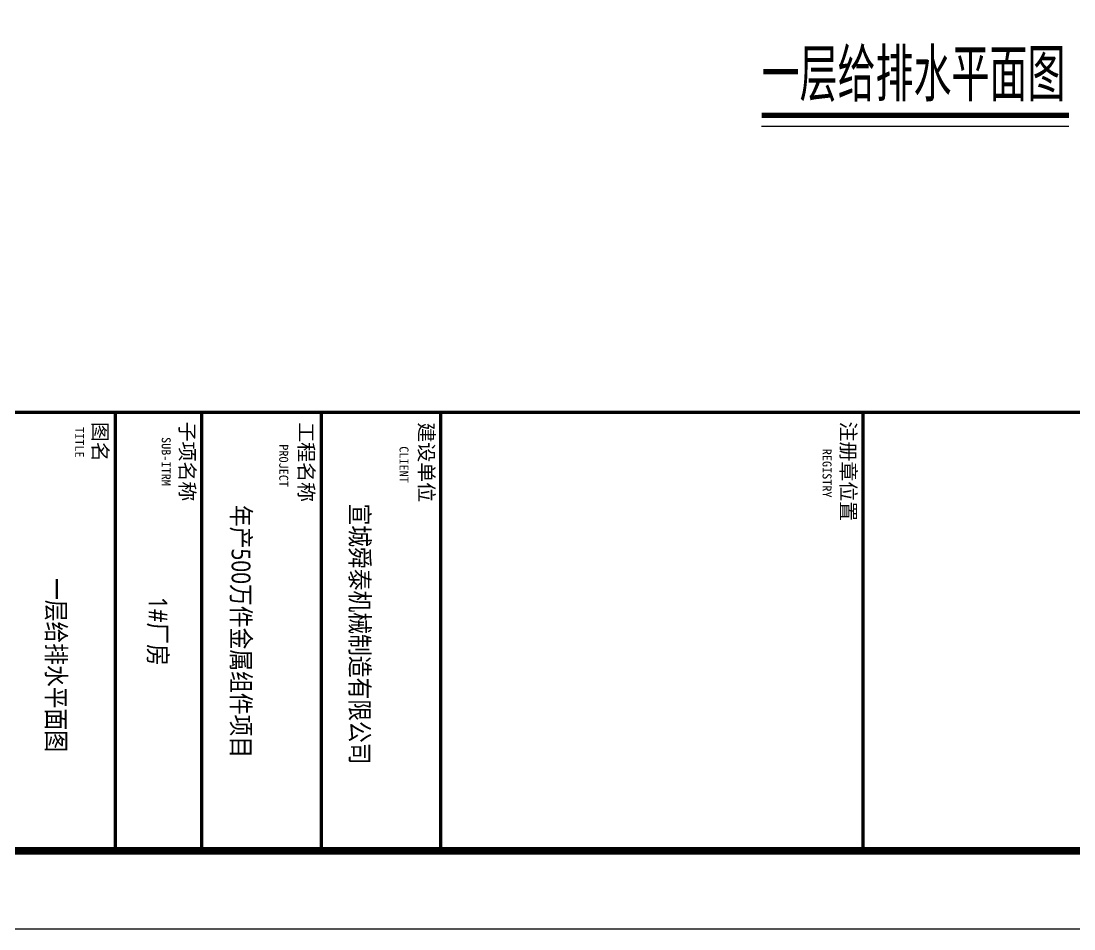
# Model space of a CAD drawing. Extents: x -4407041 to 173436, y -470270 to -29437.
# Drawn here: x -258907 to -225208, y -292187 to -263152 of the extents above; entities that cross this region are included whole.
import ezdxf
from ezdxf.enums import TextEntityAlignment as Align

# ---------------------------------------------------------------- set-up
doc = ezdxf.new("R2010")
doc.units = 0
doc.header["$LTSCALE"] = 1000
doc.header["$MEASUREMENT"] = 0
for name, color, linetype in [('46', 7, 'Continuous'), ('DIM_SYMB', 3, 'Continuous'), ('PUB_TEXT', 7, 'Continuous'), ('PUB_TITLE', 4, 'Continuous')]:
    doc.layers.add(name, color=color, linetype=linetype)
doc.styles.add('-黑体', font='msyh.ttf', dxfattribs={"width": 0.8})
doc.styles.get("Standard").update_dxf_attribs({"font": 'gbenor.shx', "bigfont": 'gbcbig.shx'})
doc.styles.add('TQ', font='')
doc.styles.get('TQ').set_extended_font_data('SimSun')

msp = doc.modelspace()

# ---------------------------------------------------------------- linework, layer by layer
at = {"layer": 'DIM_SYMB', "const_width": 175}
msp.add_lwpolyline([(-235203.3, -266165.6), (-225367, -266165.6)], dxfattribs=at)
at = {"layer": 'DIM_SYMB'}
msp.add_lwpolyline([(-235203.3, -266515.6), (-225367, -266515.6)], dxfattribs=at)
at = {"layer": 'PUB_TITLE'}
msp.add_lwpolyline([(-301516.5, -29436.9), (-301516.5, -292186.9), (-153016.5, -292186.9), (-153016.5, -29436.9)], close=True, dxfattribs=at)
at = {"layer": 'PUB_TITLE', "const_width": 250}
msp.add_lwpolyline([(-299016.5, -35686.9), (-299016.5, -289686.9), (-155516.5, -289686.9), (-155516.5, -35686.9)], close=True, dxfattribs=at)
at = {"layer": 'PUB_TITLE', "lineweight": 40, "const_width": 106.2, "elevation": -69.6}
for points in [[(-155516.5, -275661.9), (-299016.5, -275661.9)], [(-255886.6, -275661.9), (-255886.6, -289686.9)], [(-253124.1, -275661.9), (-253124.1, -289686.9)], [(-249299.1, -275661.9), (-249299.1, -289686.9)], [(-245474.1, -275661.9), (-245474.1, -289686.9)], [(-231954.7, -275655.7), (-231954.7, -289680.7)]]:
    msp.add_lwpolyline(points, dxfattribs=at)

# ---------------------------------------------------------------- texts
at = {"layer": '46', "linetype": 'Continuous', "style": '-黑体', "width": 0.85}
for s, p in [('年产500万件金属组件项目', (-252166.1, -282674.4, -69.6)), ('宣城舜泰机械制造有限公司', (-248366.5, -282755.4, -69.6)), ('1#厂房', (-254825.1, -282674.4, -69.6))]:
    msp.add_text(s, height=600, rotation=270, dxfattribs=at).set_placement(p, align=Align.CENTER)
msp.add_text('一层给排水平面图', height=600, rotation=270, dxfattribs=at).set_placement((-258081.8, -280962.6, -69.6))
at = {"layer": 'PUB_TEXT'}
msp.add_text('一层给排水平面图', height=1687.94, dxfattribs=at).set_placement((-235203.3, -265722.5))
at = {"layer": 'PUB_TEXT', "attachment_point": 1, "rotation": 270, "style": 'TQ'}
for s, insert, char_height, width in [('注册章位置', (-232196.1, -275958.8, -69.6), 467.5, 3825), ('TITLE', (-256887.6, -276135.9, -69.6), 286.87, 5998.875), ('图名', (-256138.9, -275969.1, -69.6), 467.5, 2779.5), ('子项名称', (-253352.1, -275961.5, -69.6), 467.5, 2779.5), ('工程名称', (-249544.4, -275981.9, -69.6), 467.5, 2779.5), ('建设单位', (-245698.8, -275985.6, -69.6), 467.5, 2779.5), ('SUB-ITRM', (-254116.8, -276455.5, -69.6), 286.87, 5998.875), ('PROJECT', (-250356.8, -276686.9, -69.6), 286.87, 5998.875), ('CLIENT', (-246506.2, -276750.8, -69.6), 286.87, 5998.875), ('REGISTRY', (-232966.4, -276830.2, -69.6), 286.87, 5998.875)]:
    msp.add_mtext(s, dxfattribs=dict(at, insert=insert, char_height=char_height, width=width))

doc.saveas('drawing.dxf')
